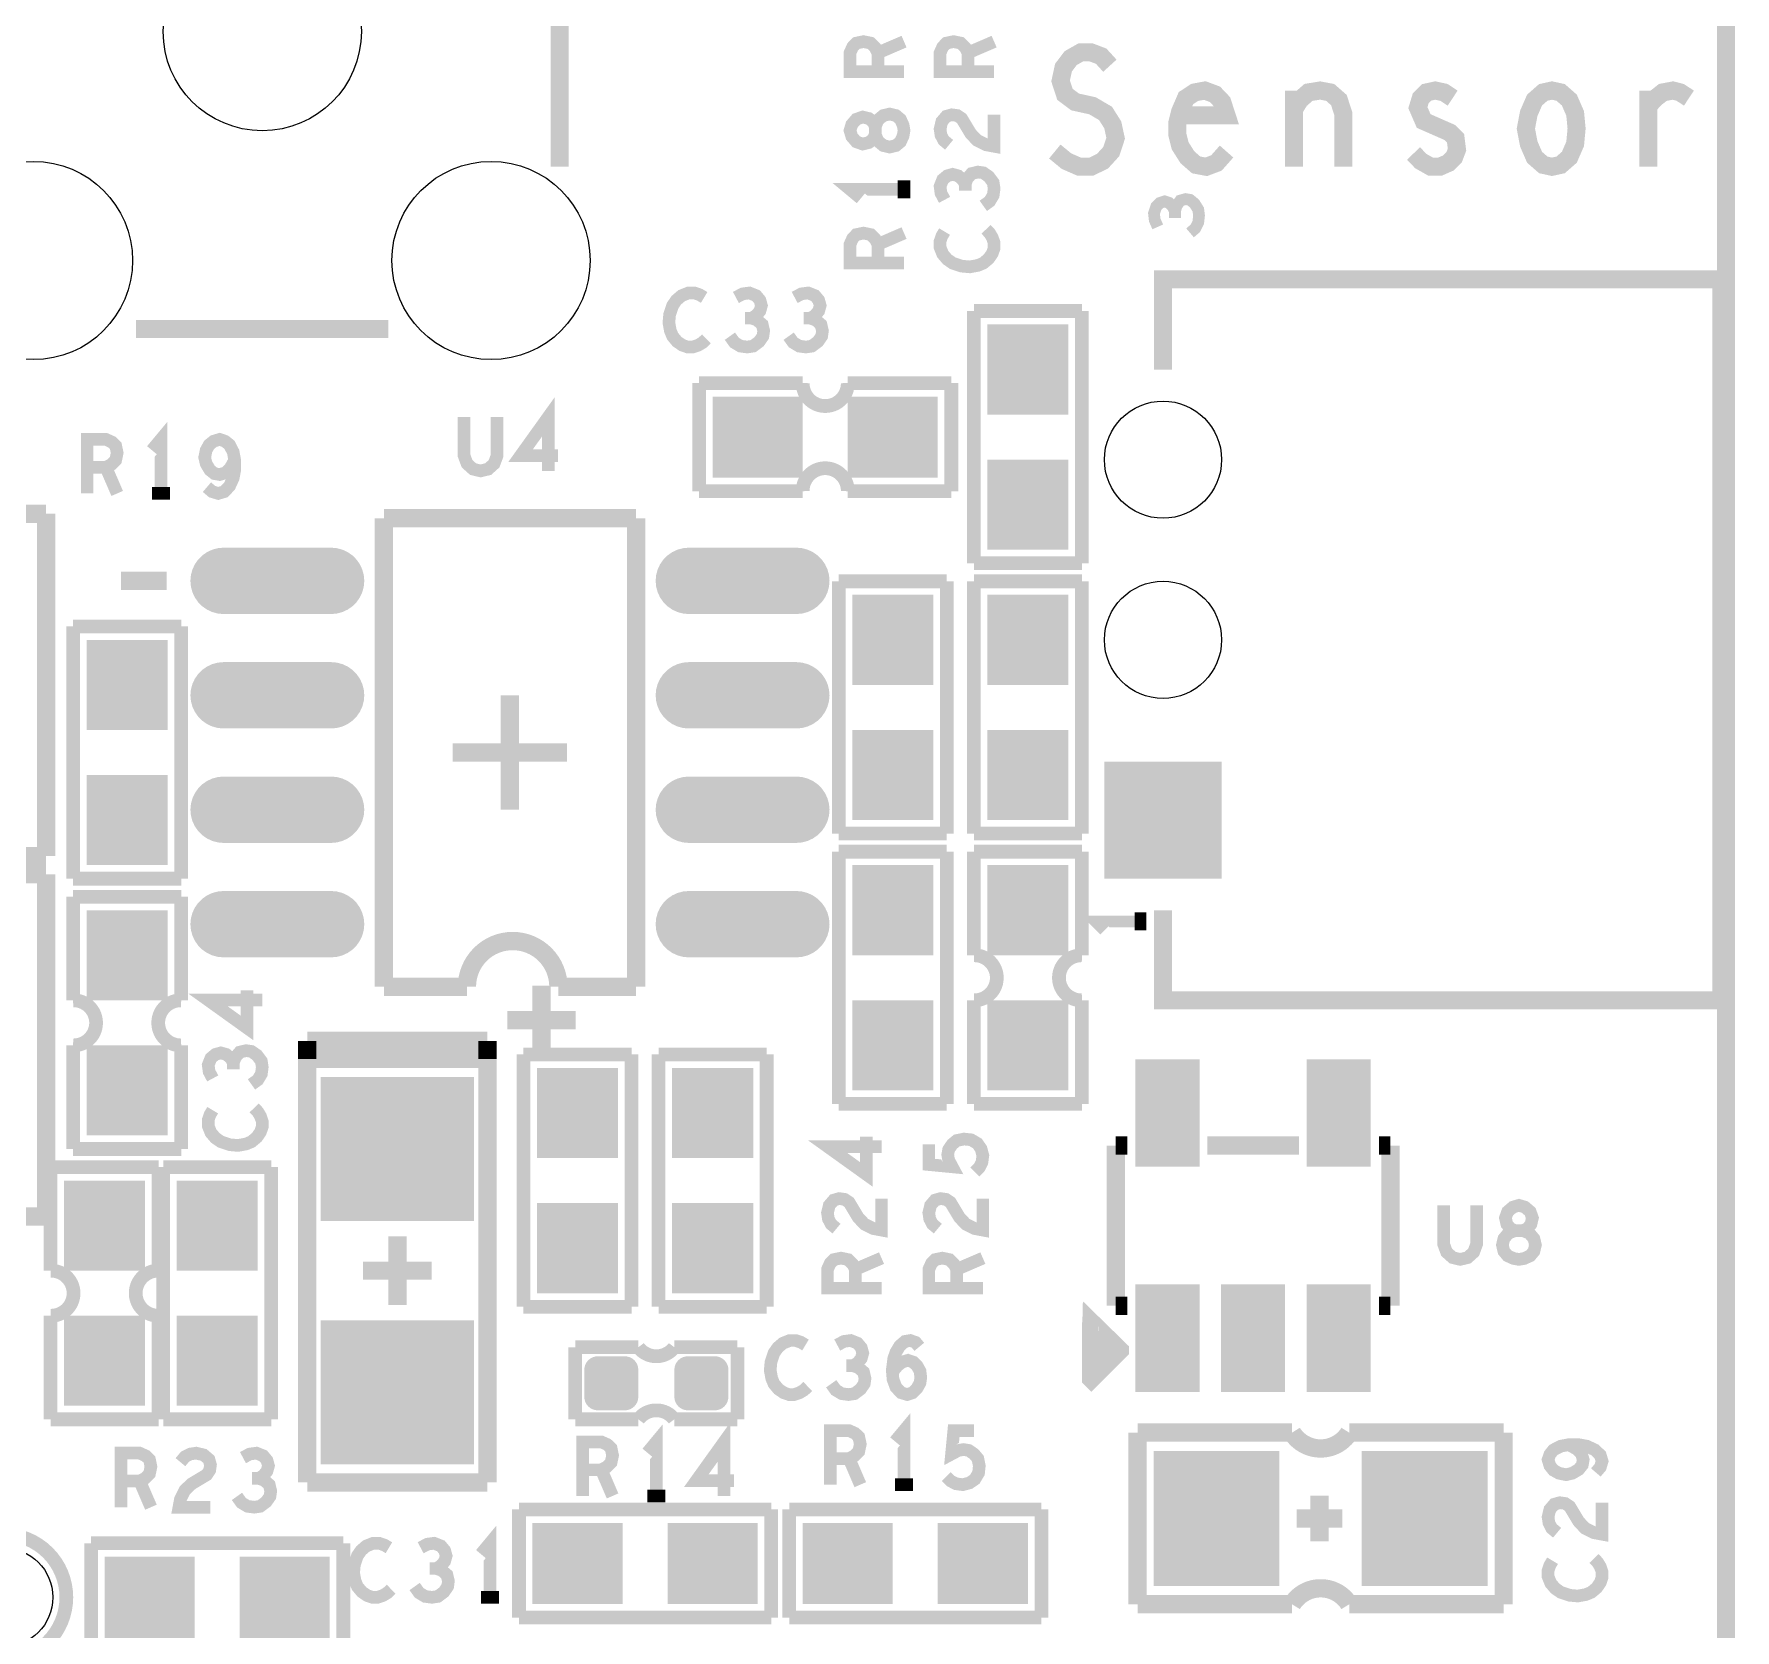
# Model space of a CAD drawing. Extents: x -0.1 to 55.1, y -0.1 to 48.1.
# Drawn here: x 36.22 to 55.1, y 13.01 to 30.72 of the extents above; entities that cross this region are included whole.
import ezdxf

# ---------------------------------------------------------------- set-up
doc = ezdxf.new("R2010")
doc.units = 0
doc.layers.get('0').update_dxf_attribs({"linetype": 'CONTINUOUS'})
doc.layers.add('MASK_TOP_ART', color=10, linetype='CONTINUOUS')
doc.layers.add('SILK_TOP_ART', color=11, linetype='CONTINUOUS')

# ---------------------------------------------------------------- blocks, each defined once
blk = doc.blocks.new('RECTANGLE_450')
blk.add_solid([(0.45, 0.5), (0.45, -0.5), (-0.45, 0.5), (-0.45, -0.5)])
blk = doc.blocks.new('ROUND_12')
blk.add_circle((0, 0), 0.65)
blk = doc.blocks.new('CUSTOM_458')
for points in [[(-0.2971, 0.1792), (-0.2885, 0.2074), (0.2971, 0.1792), (0.2885, 0.2074)], [(-0.2885, 0.2074), (-0.2747, 0.2333), (0.2885, 0.2074), (0.2747, 0.2333)], [(-0.2747, 0.2333), (-0.256, 0.256), (0.2747, 0.2333), (0.256, 0.256)], [(-0.256, 0.256), (-0.2333, 0.2747), (0.256, 0.256), (0.2333, 0.2747)], [(-0.2333, 0.2747), (-0.2074, 0.2885), (0.2333, 0.2747), (0.2074, 0.2885)], [(-0.2074, 0.2885), (-0.1792, 0.2971), (0.2074, 0.2885), (0.1792, 0.2971)], [(-0.1792, 0.2971), (-0.15, 0.3), (0.1792, 0.2971), (0.15, 0.3)], [(-0.3, 0.15), (-0.2971, 0.1792), (0.3, 0.15), (0.2971, 0.1792)], [(-0.3, -0.15), (-0.3, 0.15), (0.3, -0.15), (0.3, 0.15)], [(-0.2971, -0.1792), (-0.3, -0.15), (0.2971, -0.1792), (0.3, -0.15)], [(-0.2885, -0.2074), (-0.2971, -0.1792), (0.2885, -0.2074), (0.2971, -0.1792)], [(-0.2747, -0.2333), (-0.2885, -0.2074), (0.2747, -0.2333), (0.2885, -0.2074)], [(-0.256, -0.256), (-0.2747, -0.2333), (0.256, -0.256), (0.2747, -0.2333)], [(-0.2333, -0.2747), (-0.256, -0.256), (0.2333, -0.2747), (0.256, -0.256)], [(-0.2074, -0.2885), (-0.2333, -0.2747), (0.2074, -0.2885), (0.2333, -0.2747)], [(-0.1792, -0.2971), (-0.2074, -0.2885), (0.1792, -0.2971), (0.2074, -0.2885)], [(-0.15, -0.3), (-0.1792, -0.2971), (0.15, -0.3), (0.1792, -0.2971)]]:
    blk.add_solid(points)
blk = doc.blocks.new('SQUARE_447')
blk.add_solid([(0.65, 0.65), (0.65, -0.65), (-0.65, 0.65), (-0.65, -0.65)])
blk = doc.blocks.new('ROUND_465')
blk.add_circle((0, 0), 0.55)
blk = doc.blocks.new('RECTANGLE_451')
blk.add_solid([(0.5, 0.45), (0.5, -0.45), (-0.5, 0.45), (-0.5, -0.45)])
blk = doc.blocks.new('RECTANGLE_470')
blk.add_solid([(0.8509, 0.8001), (0.8509, -0.8001), (-0.8509, 0.8001), (-0.8509, -0.8001)])
blk = doc.blocks.new('CUSTOM_460')
for points in [[(-0.915856, 0.18415), (-0.879034, 0.23674), (0.915858, 0.18415), (0.879034, 0.23674)], [(-0.879034, 0.23674), (-0.833638, 0.282134), (0.879034, 0.23674), (0.83364, 0.282134)], [(-0.833638, 0.282134), (-0.78105, 0.318958), (0.83364, 0.282134), (0.78105, 0.318958)], [(-0.78105, 0.318958), (-0.722866, 0.34609), (0.78105, 0.318958), (0.722866, 0.34609)], [(-0.722866, 0.34609), (-0.660854, 0.362706), (0.722866, 0.34609), (0.660856, 0.362706)], [(-0.660854, 0.362706), (-0.5969, 0.3683), (0.660856, 0.362706), (0.5969, 0.3683)], [(-0.9652, 0), (-0.959604, 0.063956), (0.9652, 0), (0.959606, 0.063956)], [(-0.959604, -0.063954), (-0.9652, 0), (0.959606, -0.063954), (0.9652, 0)], [(-0.959604, 0.063956), (-0.942988, 0.125966), (0.959606, 0.063956), (0.94299, 0.125966)], [(-0.942988, 0.125966), (-0.915856, 0.18415), (0.94299, 0.125966), (0.915858, 0.18415)], [(-0.942988, -0.125966), (-0.959604, -0.063954), (0.94299, -0.125966), (0.959606, -0.063954)], [(-0.915856, -0.18415), (-0.942988, -0.125966), (0.915858, -0.18415), (0.94299, -0.125966)], [(-0.879034, -0.236738), (-0.915856, -0.18415), (0.879034, -0.236738), (0.915858, -0.18415)], [(-0.833638, -0.282134), (-0.879034, -0.236738), (0.83364, -0.282134), (0.879034, -0.236738)], [(-0.78105, -0.318956), (-0.833638, -0.282134), (0.78105, -0.318956), (0.83364, -0.282134)], [(-0.722866, -0.346088), (-0.78105, -0.318956), (0.722866, -0.346088), (0.78105, -0.318956)], [(-0.660854, -0.362704), (-0.722866, -0.346088), (0.660856, -0.362704), (0.722866, -0.346088)], [(-0.5969, -0.3683), (-0.660854, -0.362704), (0.5969, -0.3683), (0.660856, -0.362704)]]:
    blk.add_solid(points)
blk = doc.blocks.new('RECTANGLE_477')
blk.add_solid([(0.6985, 0.7493), (0.6985, -0.7493), (-0.6985, 0.7493), (-0.6985, -0.7493)])
blk = doc.blocks.new('RECTANGLE_455')
blk.add_solid([(0.3556, 0.5969), (0.3556, -0.5969), (-0.3556, 0.5969), (-0.3556, -0.5969)])
blk = doc.blocks.new('ROUND_444')
blk.add_circle((0, 0), 1.1)

msp = doc.modelspace()

# ---------------------------------------------------------------- linework, layer by layer
at = {"layer": 'MASK_TOP_ART', "const_width": 0.2}
msp.add_lwpolyline([(11, 0), (55, 0), (55, 48), (0, 48), (0, 0), (11, 0)], dxfattribs=at)
at = {"layer": 'SILK_TOP_ART'}
for points, const_width in [([(11, 0), (55, 0), (55, 48), (0, 48), (0, 0), (11, 0)], 0.2), ([(42.05, 32.25), (42.05, 29.25)], 0.2), ([(45.875, 30.3059), (45.275, 30.3059), (45.275, 30.5143), (45.305, 30.5809), (45.345, 30.6226), (45.425, 30.6393), (45.505, 30.6226), (45.555, 30.5726), (45.585, 30.5143), (45.585, 30.3059)], 0.14), ([(45.585, 30.5143), (45.875, 30.6393)], 0.14), ([(46.875, 30.3059), (46.275, 30.3059), (46.275, 30.5143), (46.305, 30.5809), (46.345, 30.6226), (46.425, 30.6393), (46.505, 30.6226), (46.555, 30.5726), (46.585, 30.5143), (46.585, 30.3059)], 0.14), ([(46.585, 30.5143), (46.875, 30.6393)], 0.14), ([(47.5487, 29.4193), (47.6774, 29.3135), (47.8222, 29.25), (47.9508, 29.25), (48.0795, 29.3135), (48.1761, 29.4193), (48.2243, 29.5675), (48.1922, 29.7156), (48.1117, 29.8427), (47.9669, 29.9273), (47.7739, 29.9697), (47.6613, 30.0543), (47.613, 30.2025), (47.6452, 30.3507), (47.7256, 30.4565), (47.8382, 30.52), (47.9508, 30.52), (48.0635, 30.4777), (48.16, 30.3718)], 0.2), ([(48.9406, 29.8215), (49.4554, 29.8215), (49.4071, 29.9697), (49.3267, 30.0543), (49.2141, 30.0966), (49.1015, 30.0755), (49.0049, 30.012), (48.9406, 29.8638), (48.9084, 29.7368), (48.9084, 29.6098), (48.9406, 29.4828), (49.021, 29.3558), (49.1176, 29.2712), (49.2302, 29.25), (49.3428, 29.2923), (49.4554, 29.4193)], 0.2), ([(50.2038, 29.885), (50.2682, 29.9908), (50.3647, 30.0755), (50.4934, 30.0966), (50.606, 30.0755), (50.7025, 29.9908), (50.7508, 29.8427), (50.7508, 29.25)], 0.2), ([(50.2038, 29.25), (50.2038, 30.0966)], 0.2), ([(51.5314, 29.3981), (51.6118, 29.3135), (51.7244, 29.25), (51.821, 29.25), (51.9175, 29.2923), (51.9818, 29.3558), (52.014, 29.4405), (51.9979, 29.5675), (51.9336, 29.631), (51.644, 29.758), (51.5797, 29.9062), (51.6118, 30.012), (51.6762, 30.0755), (51.7727, 30.0966), (51.8692, 30.0755), (51.9657, 30.012)], 0.2), ([(53.0681, 29.25), (52.9716, 29.2712), (52.8751, 29.3558), (52.8107, 29.504), (52.7785, 29.6733), (52.8107, 29.8427), (52.8751, 29.9908), (52.9716, 30.0755), (53.0681, 30.0966), (53.1646, 30.0755), (53.2611, 29.9908), (53.3255, 29.8427), (53.3416, 29.6733), (53.3255, 29.504), (53.2611, 29.3558), (53.1646, 29.2712), (53.0681, 29.25)], 0.2), ([(54.1383, 29.9273), (54.2187, 30.012), (54.2992, 30.0755), (54.4118, 30.0966), (54.4922, 30.0755), (54.5887, 30.012)], 0.2), ([(54.1383, 29.25), (54.1383, 30.0966)], 0.2), ([(45.875, 29.6524), (45.865, 29.7107), (45.835, 29.7774), (45.785, 29.8191), (45.715, 29.8357), (45.645, 29.8191), (45.585, 29.7691), (45.555, 29.6941), (45.555, 29.6107), (45.535, 29.5607), (45.485, 29.5191), (45.415, 29.5024), (45.345, 29.5274), (45.295, 29.5857), (45.275, 29.6524), (45.295, 29.7191), (45.345, 29.7774), (45.415, 29.8024), (45.485, 29.7857), (45.535, 29.7441), (45.555, 29.6941), (45.555, 29.6107), (45.585, 29.5357), (45.645, 29.4857), (45.715, 29.4691), (45.785, 29.4857), (45.835, 29.5274), (45.865, 29.5941), (45.875, 29.6524)], 0.14), ([(46.375, 29.4941), (46.315, 29.5441), (46.285, 29.6024), (46.275, 29.6691), (46.295, 29.7524), (46.345, 29.8107), (46.405, 29.8274), (46.465, 29.8191), (46.515, 29.7857), (46.615, 29.6191), (46.685, 29.5441), (46.785, 29.4941), (46.875, 29.4774), (46.875, 29.8274)], 0.14), ([(45.875, 28.9), (45.875, 29.1)], 0.14), ([(46.555, 29.0583), (46.525, 29.1083), (46.475, 29.15), (46.415, 29.1667), (46.355, 29.15), (46.305, 29.1083), (46.275, 29.0333), (46.285, 28.9583), (46.325, 28.8833)], 0.14), ([(46.755, 28.8167), (46.825, 28.8667), (46.865, 28.9333), (46.875, 29.0083), (46.865, 29.075), (46.815, 29.1417), (46.755, 29.1833), (46.695, 29.1917), (46.625, 29.175), (46.575, 29.1167), (46.555, 29.0583), (46.555, 28.9833)], 0.14), ([(45.875, 29), (45.275, 29), (45.395, 28.9)], 0.14), ([(48.8833, 28.7583), (48.8583, 28.8083), (48.8167, 28.85), (48.7667, 28.8667), (48.7167, 28.85), (48.675, 28.8083), (48.65, 28.7333), (48.6583, 28.6583), (48.6917, 28.5833)], 0.13), ([(49.05, 28.5167), (49.1083, 28.5667), (49.1417, 28.6333), (49.15, 28.7083), (49.1417, 28.775), (49.1, 28.8417), (49.05, 28.8833), (49, 28.8917), (48.9417, 28.875), (48.9, 28.8167), (48.8833, 28.7583), (48.8833, 28.6833)], 0.13), ([(45.875, 28.1809), (45.275, 28.1809), (45.275, 28.3893), (45.305, 28.4559), (45.345, 28.4976), (45.425, 28.5143), (45.505, 28.4976), (45.555, 28.4476), (45.585, 28.3893), (45.585, 28.1809)], 0.14), ([(45.585, 28.3893), (45.875, 28.5143)], 0.14), ([(46.325, 28.5309), (46.295, 28.4809), (46.275, 28.4226), (46.275, 28.3559), (46.305, 28.2809), (46.355, 28.2226), (46.415, 28.1809), (46.515, 28.1476), (46.605, 28.1393), (46.695, 28.1559), (46.755, 28.1809), (46.815, 28.2309), (46.855, 28.2893), (46.875, 28.3476), (46.875, 28.4059), (46.855, 28.4643), (46.825, 28.5143), (46.785, 28.5559)], 0.14), ([(48.75, 21), (48.75, 20), (54.95, 20), (54.95, 28), (48.75, 28), (48.75, 27)], 0.2), ([(43.6559, 27.8), (43.6059, 27.83), (43.5476, 27.85), (43.4809, 27.85), (43.4059, 27.82), (43.3476, 27.77), (43.3059, 27.71), (43.2726, 27.61), (43.2643, 27.52), (43.2809, 27.43), (43.3059, 27.37), (43.3559, 27.31), (43.4143, 27.27), (43.4726, 27.25), (43.5309, 27.25), (43.5893, 27.27), (43.6393, 27.3), (43.6809, 27.34)], 0.14), ([(44.1833, 27.57), (44.2333, 27.6), (44.275, 27.65), (44.2917, 27.71), (44.275, 27.77), (44.2333, 27.82), (44.1583, 27.85), (44.0833, 27.84), (44.0083, 27.8)], 0.14), ([(44.8357, 27.57), (44.8857, 27.6), (44.9274, 27.65), (44.9441, 27.71), (44.9274, 27.77), (44.8857, 27.82), (44.8107, 27.85), (44.7357, 27.84), (44.6607, 27.8)], 0.14), ([(43.9417, 27.37), (43.9917, 27.3), (44.0583, 27.26), (44.1333, 27.25), (44.2, 27.26), (44.2667, 27.31), (44.3083, 27.37), (44.3167, 27.43), (44.3, 27.5), (44.2417, 27.55), (44.1833, 27.57), (44.1083, 27.57)], 0.14), ([(44.5941, 27.37), (44.6441, 27.3), (44.7107, 27.26), (44.7857, 27.25), (44.8524, 27.26), (44.9191, 27.31), (44.9607, 27.37), (44.9691, 27.43), (44.9524, 27.5), (44.8941, 27.55), (44.8357, 27.57), (44.7607, 27.57)], 0.14), ([(46.65, 24.85), (46.65, 27.65)], 0.1524), ([(46.65, 27.65), (47.85, 27.65)], 0.1524), ([(47.85, 27.65), (47.85, 24.85)], 0.1524), ([(40.15, 27.45), (37.35, 27.45)], 0.2), ([(43.6, 26.85), (43.6, 25.65)], 0.1524), ([(44.75, 26.85), (43.6, 26.85)], 0.1524), ([(46.4, 26.85), (45.25, 26.85)], 0.1524), ([(46.4, 26.85), (46.4, 25.65)], 0.1524), ([(41.9262, 25.875), (41.9262, 26.475), (41.6179, 26.045), (42.0345, 26.045)], 0.14), ([(40.9905, 26.475), (40.9905, 26.045), (41.0238, 25.955), (41.0905, 25.895), (41.1738, 25.875), (41.2571, 25.895), (41.3238, 25.955), (41.3571, 26.045), (41.3571, 26.475)], 0.14), ([(36.8059, 25.625), (36.8059, 26.225), (37.0143, 26.225), (37.0809, 26.195), (37.1226, 26.155), (37.1393, 26.075), (37.1226, 25.995), (37.0726, 25.945), (37.0143, 25.915), (36.8059, 25.915)], 0.14), ([(37.625, 25.625), (37.625, 26.225), (37.525, 26.105)], 0.14), ([(38.1357, 25.695), (38.1941, 25.645), (38.2607, 25.625), (38.3274, 25.645), (38.3857, 25.705), (38.4274, 25.795), (38.4441, 25.885), (38.4441, 25.995), (38.4274, 26.085), (38.3857, 26.165), (38.3357, 26.205), (38.2774, 26.225), (38.2107, 26.205), (38.1607, 26.165), (38.1274, 26.105), (38.1107, 26.025), (38.1274, 25.955), (38.1691, 25.885), (38.2191, 25.845), (38.2774, 25.835), (38.3441, 25.855), (38.3941, 25.905), (38.4441, 25.995)], 0.14), ([(37.0143, 25.915), (37.1393, 25.625)], 0.14), ([(37.525, 25.625), (37.725, 25.625)], 0.14), ([(44.75, 25.65), (43.6, 25.65)], 0.1524), ([(46.4, 25.65), (45.25, 25.65)], 0.1524), ([(36.35, 25.4), (33.15, 25.4)], 0.2032), ([(36.35, 21.6), (36.35, 25.4)], 0.2032), ([(40.1, 20.15), (40.1, 25.35)], 0.2032), ([(40.1, 25.35), (42.9, 25.35)], 0.2032), ([(42.9, 25.35), (42.9, 20.15)], 0.2032), ([(37.69, 24.655), (37.182, 24.655)], 0.2032), ([(47.85, 24.85), (46.65, 24.85)], 0.1524), ([(45.15, 21.85), (45.15, 24.65)], 0.1524), ([(45.15, 24.65), (46.35, 24.65)], 0.1524), ([(46.35, 24.65), (46.35, 21.85)], 0.1524), ([(46.65, 21.85), (46.65, 24.65)], 0.1524), ([(46.65, 24.65), (47.85, 24.65)], 0.1524), ([(47.85, 24.65), (47.85, 21.85)], 0.1524), ([(36.65, 21.35), (36.65, 24.15)], 0.1524), ([(36.65, 24.15), (37.85, 24.15)], 0.1524), ([(37.85, 24.15), (37.85, 21.35)], 0.1524), ([(41.5, 22.115), (41.5, 23.385)], 0.2032), ([(42.135, 22.75), (40.865, 22.75)], 0.2032), ([(46.35, 21.85), (45.15, 21.85)], 0.1524), ([(47.85, 21.85), (46.65, 21.85)], 0.1524), ([(45.15, 18.85), (45.15, 21.65)], 0.1524), ([(45.15, 21.65), (46.35, 21.65)], 0.1524), ([(46.35, 21.65), (46.35, 18.85)], 0.1524), ([(46.65, 21.65), (47.85, 21.65)], 0.1524), ([(46.65, 21.65), (46.65, 20.5)], 0.1524), ([(47.85, 21.65), (47.85, 20.5)], 0.1524), ([(33.15, 21.6), (36.35, 21.6)], 0.2032), ([(36.35, 21.4), (33.15, 21.4)], 0.2032), ([(36.35, 17.6), (36.35, 21.4)], 0.2032), ([(37.85, 21.35), (36.65, 21.35)], 0.1524), ([(36.65, 21.15), (37.85, 21.15)], 0.1524), ([(36.65, 21.15), (36.65, 20)], 0.1524), ([(37.85, 21.15), (37.85, 20)], 0.1524), ([(48.5, 20.775), (48.5, 20.975)], 0.13), ([(48.5, 20.875), (48, 20.875), (48.1, 20.775)], 0.13), ([(40.1, 20.15), (41.022, 20.15)], 0.2032), ([(41.85, 20.162), (41.85, 19.4)], 0.2032), ([(42.9, 20.15), (42.038, 20.15)], 0.2032), ([(38.75, 20.0024), (38.15, 20.0024), (38.58, 19.6941), (38.58, 20.1107)], 0.14), ([(46.65, 20), (46.65, 18.85)], 0.1524), ([(47.85, 20), (47.85, 18.85)], 0.1524), ([(42.231, 19.781), (41.469, 19.781)], 0.2032), ([(41.25, 19.55), (39.25, 19.55)], 0.2032), ([(39.25, 19.55), (39.25, 19.45)], 0.2032), ([(41.25, 19.45), (41.25, 19.55)], 0.2032), ([(36.65, 19.5), (36.65, 18.35)], 0.1524), ([(37.85, 19.5), (37.85, 18.35)], 0.1524), ([(38.43, 19.3083), (38.4, 19.3583), (38.35, 19.4), (38.29, 19.4167), (38.23, 19.4), (38.18, 19.3583), (38.15, 19.2833), (38.16, 19.2083), (38.2, 19.1333)], 0.14), ([(38.63, 19.0667), (38.7, 19.1167), (38.74, 19.1833), (38.75, 19.2583), (38.74, 19.325), (38.69, 19.3917), (38.63, 19.4333), (38.57, 19.4417), (38.5, 19.425), (38.45, 19.3667), (38.43, 19.3083), (38.43, 19.2333)], 0.14), ([(41.25, 19.45), (39.25, 19.45)], 0.2032), ([(39.25, 19.45), (39.25, 19.35)], 0.2032), ([(41.25, 19.35), (39.25, 19.35)], 0.2032), ([(39.25, 19.35), (39.25, 14.65)], 0.2032), ([(41.25, 19.35), (41.25, 19.45)], 0.2032), ([(41.25, 14.65), (41.25, 19.35)], 0.2032), ([(41.65, 16.6), (41.65, 19.4)], 0.1524), ([(41.65, 19.4), (42.85, 19.4)], 0.1524), ([(42.85, 19.4), (42.85, 16.6)], 0.1524), ([(43.15, 16.6), (43.15, 19.4)], 0.1524), ([(43.15, 19.4), (44.35, 19.4)], 0.1524), ([(44.35, 19.4), (44.35, 16.6)], 0.1524), ([(46.35, 18.85), (45.15, 18.85)], 0.1524), ([(46.65, 18.85), (47.85, 18.85)], 0.1524), ([(38.2, 18.7809), (38.17, 18.7309), (38.15, 18.6726), (38.15, 18.6059), (38.18, 18.5309), (38.23, 18.4726), (38.29, 18.4309), (38.39, 18.3976), (38.48, 18.3893), (38.57, 18.4059), (38.63, 18.4309), (38.69, 18.4809), (38.73, 18.5393), (38.75, 18.5976), (38.75, 18.6559), (38.73, 18.7143), (38.7, 18.7643), (38.66, 18.8059)], 0.14), ([(45.625, 18.3774), (45.025, 18.3774), (45.455, 18.0691), (45.455, 18.4857)], 0.14), ([(46.66, 18.0941), (46.71, 18.1441), (46.74, 18.2024), (46.75, 18.2774), (46.73, 18.3524), (46.69, 18.4107), (46.62, 18.4524), (46.54, 18.4607), (46.46, 18.4441), (46.41, 18.4024), (46.37, 18.3441), (46.36, 18.2857), (46.37, 18.2274), (46.41, 18.1524), (46.15, 18.1774), (46.15, 18.4024)], 0.14), ([(36.65, 18.35), (37.85, 18.35)], 0.1524), ([(48.226, 18.389), (48.226, 16.611)], 0.2032), ([(48.353, 18.389), (48.226, 18.389)], 0.2032), ([(50.258, 18.389), (49.242, 18.389)], 0.2032), ([(51.147, 18.389), (51.274, 18.389)], 0.2032), ([(51.274, 18.389), (51.274, 16.611)], 0.2032), ([(36.4, 18.15), (37.6, 18.15)], 0.1524), ([(36.4, 18.15), (36.4, 17)], 0.1524), ([(37.6, 18.15), (37.6, 17)], 0.1524), ([(37.65, 15.35), (37.65, 18.15)], 0.1524), ([(37.65, 18.15), (38.85, 18.15)], 0.1524), ([(38.85, 18.15), (38.85, 15.35)], 0.1524), ([(45.125, 17.4667), (45.065, 17.5167), (45.035, 17.575), (45.025, 17.6417), (45.045, 17.725), (45.095, 17.7833), (45.155, 17.8), (45.215, 17.7917), (45.265, 17.7583), (45.365, 17.5917), (45.435, 17.5167), (45.535, 17.4667), (45.625, 17.45), (45.625, 17.8)], 0.14), ([(46.25, 17.4667), (46.19, 17.5167), (46.16, 17.575), (46.15, 17.6417), (46.17, 17.725), (46.22, 17.7833), (46.28, 17.8), (46.34, 17.7917), (46.39, 17.7583), (46.49, 17.5917), (46.56, 17.5167), (46.66, 17.4667), (46.75, 17.45), (46.75, 17.8)], 0.14), ([(51.8655, 17.725), (51.8655, 17.295), (51.8988, 17.205), (51.9655, 17.145), (52.0488, 17.125), (52.1321, 17.145), (52.1988, 17.205), (52.2321, 17.295), (52.2321, 17.725)], 0.14), ([(52.7012, 17.125), (52.7595, 17.135), (52.8262, 17.165), (52.8679, 17.215), (52.8845, 17.285), (52.8679, 17.355), (52.8179, 17.415), (52.7429, 17.445), (52.6595, 17.445), (52.6095, 17.465), (52.5679, 17.515), (52.5512, 17.585), (52.5762, 17.655), (52.6345, 17.705), (52.7012, 17.725), (52.7679, 17.705), (52.8262, 17.655), (52.8512, 17.585), (52.8345, 17.515), (52.7929, 17.465), (52.7429, 17.445), (52.6595, 17.445), (52.5845, 17.415), (52.5345, 17.355), (52.5179, 17.285), (52.5345, 17.215), (52.5762, 17.165), (52.6429, 17.135), (52.7012, 17.125)], 0.14), ([(33.15, 17.6), (36.35, 17.6)], 0.2032), ([(40.25, 17.381), (40.25, 16.619)], 0.2032), ([(45.625, 16.8059), (45.025, 16.8059), (45.025, 17.0143), (45.055, 17.0809), (45.095, 17.1226), (45.175, 17.1393), (45.255, 17.1226), (45.305, 17.0726), (45.335, 17.0143), (45.335, 16.8059)], 0.14), ([(45.335, 17.0143), (45.625, 17.1393)], 0.14), ([(46.75, 16.8059), (46.15, 16.8059), (46.15, 17.0143), (46.18, 17.0809), (46.22, 17.1226), (46.3, 17.1393), (46.38, 17.1226), (46.43, 17.0726), (46.46, 17.0143), (46.46, 16.8059)], 0.14), ([(46.46, 17.0143), (46.75, 17.1393)], 0.14), ([(40.631, 17), (39.869, 17)], 0.2032), ([(42.85, 16.6), (41.65, 16.6)], 0.1524), ([(44.35, 16.6), (43.15, 16.6)], 0.1524), ([(47.9425, 16.3819), (47.9443, 16.4545), (48.2842, 16.1224), (48.2842, 16.1107), (47.9536, 15.7801), (47.9395, 15.7942), (47.9395, 16.4269)], 0.1778), ([(48.226, 16.611), (48.353, 16.611)], 0.2032), ([(51.274, 16.611), (51.147, 16.611)], 0.2032), ([(36.4, 16.5), (36.4, 15.35)], 0.1524), ([(37.6, 16.5), (37.6, 15.35)], 0.1524), ([(44.7809, 16.175), (44.7309, 16.205), (44.6726, 16.225), (44.6059, 16.225), (44.5309, 16.195), (44.4726, 16.145), (44.4309, 16.085), (44.3976, 15.985), (44.3893, 15.895), (44.4059, 15.805), (44.4309, 15.745), (44.4809, 15.685), (44.5393, 15.645), (44.5976, 15.625), (44.6559, 15.625), (44.7143, 15.645), (44.7643, 15.675), (44.8059, 15.715)], 0.14), ([(45.3083, 15.945), (45.3583, 15.975), (45.4, 16.025), (45.4167, 16.085), (45.4, 16.145), (45.3583, 16.195), (45.2833, 16.225), (45.2083, 16.215), (45.1333, 16.175)], 0.14), ([(45.7441, 15.875), (45.8024, 15.945), (45.8524, 15.985), (45.9191, 16.005), (45.9774, 15.985), (46.0191, 15.945), (46.0524, 15.885), (46.0607, 15.815), (46.0524, 15.755), (46.0191, 15.695), (45.9691, 15.645), (45.9107, 15.625), (45.8441, 15.645), (45.7857, 15.705), (45.7524, 15.795), (45.7441, 15.895), (45.7607, 16.025), (45.7857, 16.095), (45.8274, 16.165), (45.8857, 16.215), (45.9441, 16.225), (46.0024, 16.205), (46.0441, 16.155)], 0.14), ([(42.225, 15.35), (42.225, 16.15)], 0.1524), ([(42.225, 16.15), (42.925, 16.15)], 0.1524), ([(43.325, 16.15), (44.025, 16.15)], 0.1524), ([(44.025, 16.15), (44.025, 15.35)], 0.1524), ([(45.0667, 15.745), (45.1167, 15.675), (45.1833, 15.635), (45.2583, 15.625), (45.325, 15.635), (45.3917, 15.685), (45.4333, 15.745), (45.4417, 15.805), (45.425, 15.875), (45.3667, 15.925), (45.3083, 15.945), (45.2333, 15.945)], 0.14), ([(36.4, 15.35), (37.6, 15.35)], 0.1524), ([(38.85, 15.35), (37.65, 15.35)], 0.1524), ([(42.925, 15.35), (42.225, 15.35)], 0.1524), ([(44.025, 15.35), (43.325, 15.35)], 0.1524), ([(43.8774, 14.5), (43.8774, 15.1), (43.5691, 14.67), (43.9857, 14.67)], 0.14), ([(45.875, 14.625), (45.875, 15.225), (45.775, 15.105)], 0.14), ([(48.468, 15.2025), (48.468, 13.2975)], 0.2032), ([(50.1825, 15.2025), (48.468, 15.2025)], 0.2032), ([(52.532, 15.2025), (50.8175, 15.2025)], 0.2032), ([(52.532, 13.2975), (52.532, 15.2025)], 0.2032), ([(42.3059, 14.5), (42.3059, 15.1), (42.5143, 15.1), (42.5809, 15.07), (42.6226, 15.03), (42.6393, 14.95), (42.6226, 14.87), (42.5726, 14.82), (42.5143, 14.79), (42.3059, 14.79)], 0.14), ([(43.125, 14.5), (43.125, 15.1), (43.025, 14.98)], 0.14), ([(45.0559, 14.625), (45.0559, 15.225), (45.2643, 15.225), (45.3309, 15.195), (45.3726, 15.155), (45.3893, 15.075), (45.3726, 14.995), (45.3226, 14.945), (45.2643, 14.915), (45.0559, 14.915)], 0.14), ([(46.3441, 14.715), (46.3941, 14.665), (46.4524, 14.635), (46.5274, 14.625), (46.6024, 14.645), (46.6607, 14.685), (46.7024, 14.755), (46.7107, 14.835), (46.6941, 14.915), (46.6524, 14.965), (46.5941, 15.005), (46.5357, 15.015), (46.4774, 15.005), (46.4024, 14.965), (46.4274, 15.225), (46.6524, 15.225)], 0.14), ([(53.555, 14.7607), (53.605, 14.8191), (53.625, 14.8857), (53.605, 14.9524), (53.545, 15.0107), (53.455, 15.0524), (53.365, 15.0691), (53.255, 15.0691), (53.165, 15.0524), (53.085, 15.0107), (53.045, 14.9607), (53.025, 14.9024), (53.045, 14.8357), (53.085, 14.7857), (53.145, 14.7524), (53.225, 14.7357), (53.295, 14.7524), (53.365, 14.7941), (53.405, 14.8441), (53.415, 14.9024), (53.395, 14.9691), (53.345, 15.0191), (53.255, 15.0691)], 0.14), ([(37.1809, 14.375), (37.1809, 14.975), (37.3893, 14.975), (37.4559, 14.945), (37.4976, 14.905), (37.5143, 14.825), (37.4976, 14.745), (37.4476, 14.695), (37.3893, 14.665), (37.1809, 14.665)], 0.14), ([(37.8417, 14.875), (37.8917, 14.935), (37.95, 14.965), (38.0167, 14.975), (38.1, 14.955), (38.1583, 14.905), (38.175, 14.845), (38.1667, 14.785), (38.1333, 14.735), (37.9667, 14.635), (37.8917, 14.565), (37.8417, 14.465), (37.825, 14.375), (38.175, 14.375)], 0.14), ([(38.7107, 14.695), (38.7607, 14.725), (38.8024, 14.775), (38.8191, 14.835), (38.8024, 14.895), (38.7607, 14.945), (38.6857, 14.975), (38.6107, 14.965), (38.5357, 14.925)], 0.14), ([(45.2643, 14.915), (45.3893, 14.625)], 0.14), ([(37.3893, 14.665), (37.5143, 14.375)], 0.14), ([(38.4691, 14.495), (38.5191, 14.425), (38.5857, 14.385), (38.6607, 14.375), (38.7274, 14.385), (38.7941, 14.435), (38.8357, 14.495), (38.8441, 14.555), (38.8274, 14.625), (38.7691, 14.675), (38.7107, 14.695), (38.6357, 14.695)], 0.14), ([(39.25, 14.65), (41.25, 14.65)], 0.2032), ([(42.5143, 14.79), (42.6393, 14.5)], 0.14), ([(43.025, 14.5), (43.225, 14.5)], 0.14), ([(45.775, 14.625), (45.975, 14.625)], 0.14), ([(50.4873, 14.504), (50.4873, 13.996)], 0.2032), ([(41.6, 13.15), (41.6, 14.35)], 0.1524), ([(41.6, 14.35), (44.4, 14.35)], 0.1524), ([(44.4, 14.35), (44.4, 13.15)], 0.1524), ([(44.6, 13.15), (44.6, 14.35)], 0.1524), ([(44.6, 14.35), (47.4, 14.35)], 0.1524), ([(47.4, 14.35), (47.4, 13.15)], 0.1524), ([(53.125, 14.0917), (53.065, 14.1417), (53.035, 14.2), (53.025, 14.2667), (53.045, 14.35), (53.095, 14.4083), (53.155, 14.425), (53.215, 14.4167), (53.265, 14.3833), (53.365, 14.2167), (53.435, 14.1417), (53.535, 14.0917), (53.625, 14.075), (53.625, 14.425)], 0.14), ([(41.2774, 13.375), (41.2774, 13.975), (41.1774, 13.855)], 0.14), ([(50.2333, 14.25), (50.7413, 14.25)], 0.2032), ([(36.85, 12.775), (36.85, 13.975)], 0.1524), ([(36.85, 13.975), (39.65, 13.975)], 0.1524), ([(39.65, 13.975), (39.65, 12.775)], 0.1524), ([(40.1559, 13.925), (40.1059, 13.955), (40.0476, 13.975), (39.9809, 13.975), (39.9059, 13.945), (39.8476, 13.895), (39.8059, 13.835), (39.7726, 13.735), (39.7643, 13.645), (39.7809, 13.555), (39.8059, 13.495), (39.8559, 13.435), (39.9143, 13.395), (39.9726, 13.375), (40.0309, 13.375), (40.0893, 13.395), (40.1393, 13.425), (40.1809, 13.465)], 0.14), ([(40.6833, 13.695), (40.7333, 13.725), (40.775, 13.775), (40.7917, 13.835), (40.775, 13.895), (40.7333, 13.945), (40.6583, 13.975), (40.5833, 13.965), (40.5083, 13.925)], 0.14), ([(53.075, 13.7809), (53.045, 13.7309), (53.025, 13.6726), (53.025, 13.6059), (53.055, 13.5309), (53.105, 13.4726), (53.165, 13.4309), (53.265, 13.3976), (53.355, 13.3893), (53.445, 13.4059), (53.505, 13.4309), (53.565, 13.4809), (53.605, 13.5393), (53.625, 13.5976), (53.625, 13.6559), (53.605, 13.7143), (53.575, 13.7643), (53.535, 13.8059)], 0.14), ([(40.4417, 13.495), (40.4917, 13.425), (40.5583, 13.385), (40.6333, 13.375), (40.7, 13.385), (40.7667, 13.435), (40.8083, 13.495), (40.8167, 13.555), (40.8, 13.625), (40.7417, 13.675), (40.6833, 13.695), (40.6083, 13.695)], 0.14), ([(41.1774, 13.375), (41.3774, 13.375)], 0.14), ([(44.4, 13.15), (41.6, 13.15)], 0.1524), ([(47.4, 13.15), (44.6, 13.15)], 0.1524), ([(48.468, 13.2975), (50.1825, 13.2975)], 0.2032), ([(50.8175, 13.2975), (52.532, 13.2975)], 0.2032)]:
    msp.add_lwpolyline(points, dxfattribs=dict(at, const_width=const_width))
for points, const_width in [([(44.75, 26.85, 1.0202), (45.25, 26.85)], 0.1524), ([(45.25, 25.65, 1.0202), (44.75, 25.65)], 0.1524), ([(42.038, 20.15, 1), (41.022, 20.15)], 0.2032), ([(46.65, 20, 1.0202), (46.65, 20.5)], 0.1524), ([(47.85, 20.5, 1.0202), (47.85, 20)], 0.1524), ([(36.65, 19.5, 1.0202), (36.65, 20)], 0.1524), ([(37.85, 20, 1.0202), (37.85, 19.5)], 0.1524), ([(36.4, 16.5, 1.0202), (36.4, 17)], 0.1524), ([(37.6, 17, 1.0202), (37.6, 16.5)], 0.1524), ([(42.925, 16.15, 0.5), (43.325, 16.15)], 0.1524), ([(43.325, 15.35, 0.5), (42.925, 15.35)], 0.1524), ([(50.1825, 15.2025, 0.554718), (50.8175, 15.2025)], 0.2032), ([(50.8175, 13.2975, 0.5602289), (50.1825, 13.2975)], 0.2032)]:
    msp.add_lwpolyline(points, format="xyb", dxfattribs=dict(at, const_width=const_width))
at = {"layer": 'SILK_TOP_ART', "const_width": 0.1524}
msp.add_lwpolyline([(35.175, 13.375, 1), (36.575, 13.375, 1)], format="xyb", close=True, dxfattribs=at)
at = {"layer": 'SILK_TOP_ART'}
for points in [[(47.9443, 16.40078), (47.95211, 16.40079), (47.95212, 16.40078), (47.95211, 16.40079)], [(47.9443, 16.09149), (47.9443, 16.40078), (48.26139, 16.09149), (47.95212, 16.40078)], [(47.9443, 15.84072), (47.9443, 16.09149), (48.01061, 15.84072), (48.26139, 16.09149)], [(48.01059, 15.8407), (47.9443, 15.84072), (48.01059, 15.8407), (48.01061, 15.84072)]]:
    msp.add_solid(points, dxfattribs=at)

# ---------------------------------------------------------------- block references
at = {"layer": 'MASK_TOP_ART'}
for name, p in [('ROUND_444', (38.75, 30.75)), ('ROUND_444', (36.21, 28.21)), ('ROUND_444', (41.29, 28.21)), ('RECTANGLE_450', (47.25, 27)), ('RECTANGLE_451', (44.25, 26.25)), ('RECTANGLE_451', (45.75, 26.25)), ('ROUND_12', (48.75, 26)), ('RECTANGLE_450', (47.25, 25.5)), ('CUSTOM_460', (38.9175, 24.655)), ('CUSTOM_460', (44.0825, 24.655)), ('ROUND_12', (48.75, 24)), ('RECTANGLE_450', (45.75, 24)), ('RECTANGLE_450', (47.25, 24)), ('RECTANGLE_450', (37.25, 23.5)), ('CUSTOM_460', (38.9175, 23.385)), ('CUSTOM_460', (44.0825, 23.385)), ('RECTANGLE_450', (45.75, 22.5)), ('RECTANGLE_450', (47.25, 22.5)), ('RECTANGLE_450', (37.25, 22)), ('CUSTOM_460', (38.9175, 22.115)), ('CUSTOM_460', (44.0825, 22.115)), ('SQUARE_447', (48.75, 22)), ('RECTANGLE_450', (45.75, 21)), ('RECTANGLE_450', (47.25, 21)), ('CUSTOM_460', (38.9175, 20.845)), ('CUSTOM_460', (44.0825, 20.845)), ('RECTANGLE_450', (37.25, 20.5)), ('RECTANGLE_450', (45.75, 19.5)), ('RECTANGLE_450', (47.25, 19.5)), ('RECTANGLE_450', (37.25, 19)), ('RECTANGLE_455', (48.8, 18.75)), ('RECTANGLE_455', (50.7, 18.75)), ('RECTANGLE_470', (40.25, 18.35)), ('RECTANGLE_450', (42.25, 18.75)), ('RECTANGLE_450', (43.75, 18.75)), ('RECTANGLE_450', (37, 17.5)), ('RECTANGLE_450', (38.25, 17.5)), ('RECTANGLE_450', (42.25, 17.25)), ('RECTANGLE_450', (43.75, 17.25)), ('RECTANGLE_455', (48.8, 16.25)), ('RECTANGLE_455', (49.75, 16.25)), ('RECTANGLE_455', (50.7, 16.25)), ('RECTANGLE_450', (37, 16)), ('RECTANGLE_450', (38.25, 16)), ('RECTANGLE_470', (40.25, 15.65)), ('CUSTOM_458', (42.625, 15.75)), ('CUSTOM_458', (43.625, 15.75)), ('RECTANGLE_477', (49.3443, 14.25)), ('RECTANGLE_477', (51.6557, 14.25)), ('RECTANGLE_451', (42.25, 13.75)), ('RECTANGLE_451', (43.75, 13.75)), ('RECTANGLE_451', (45.25, 13.75)), ('RECTANGLE_451', (46.75, 13.75)), ('ROUND_465', (35.875, 13.375)), ('RECTANGLE_451', (37.5, 13.375)), ('RECTANGLE_451', (39, 13.375))]:
    msp.add_blockref(name, p, dxfattribs=at)

doc.saveas('drawing.dxf')
